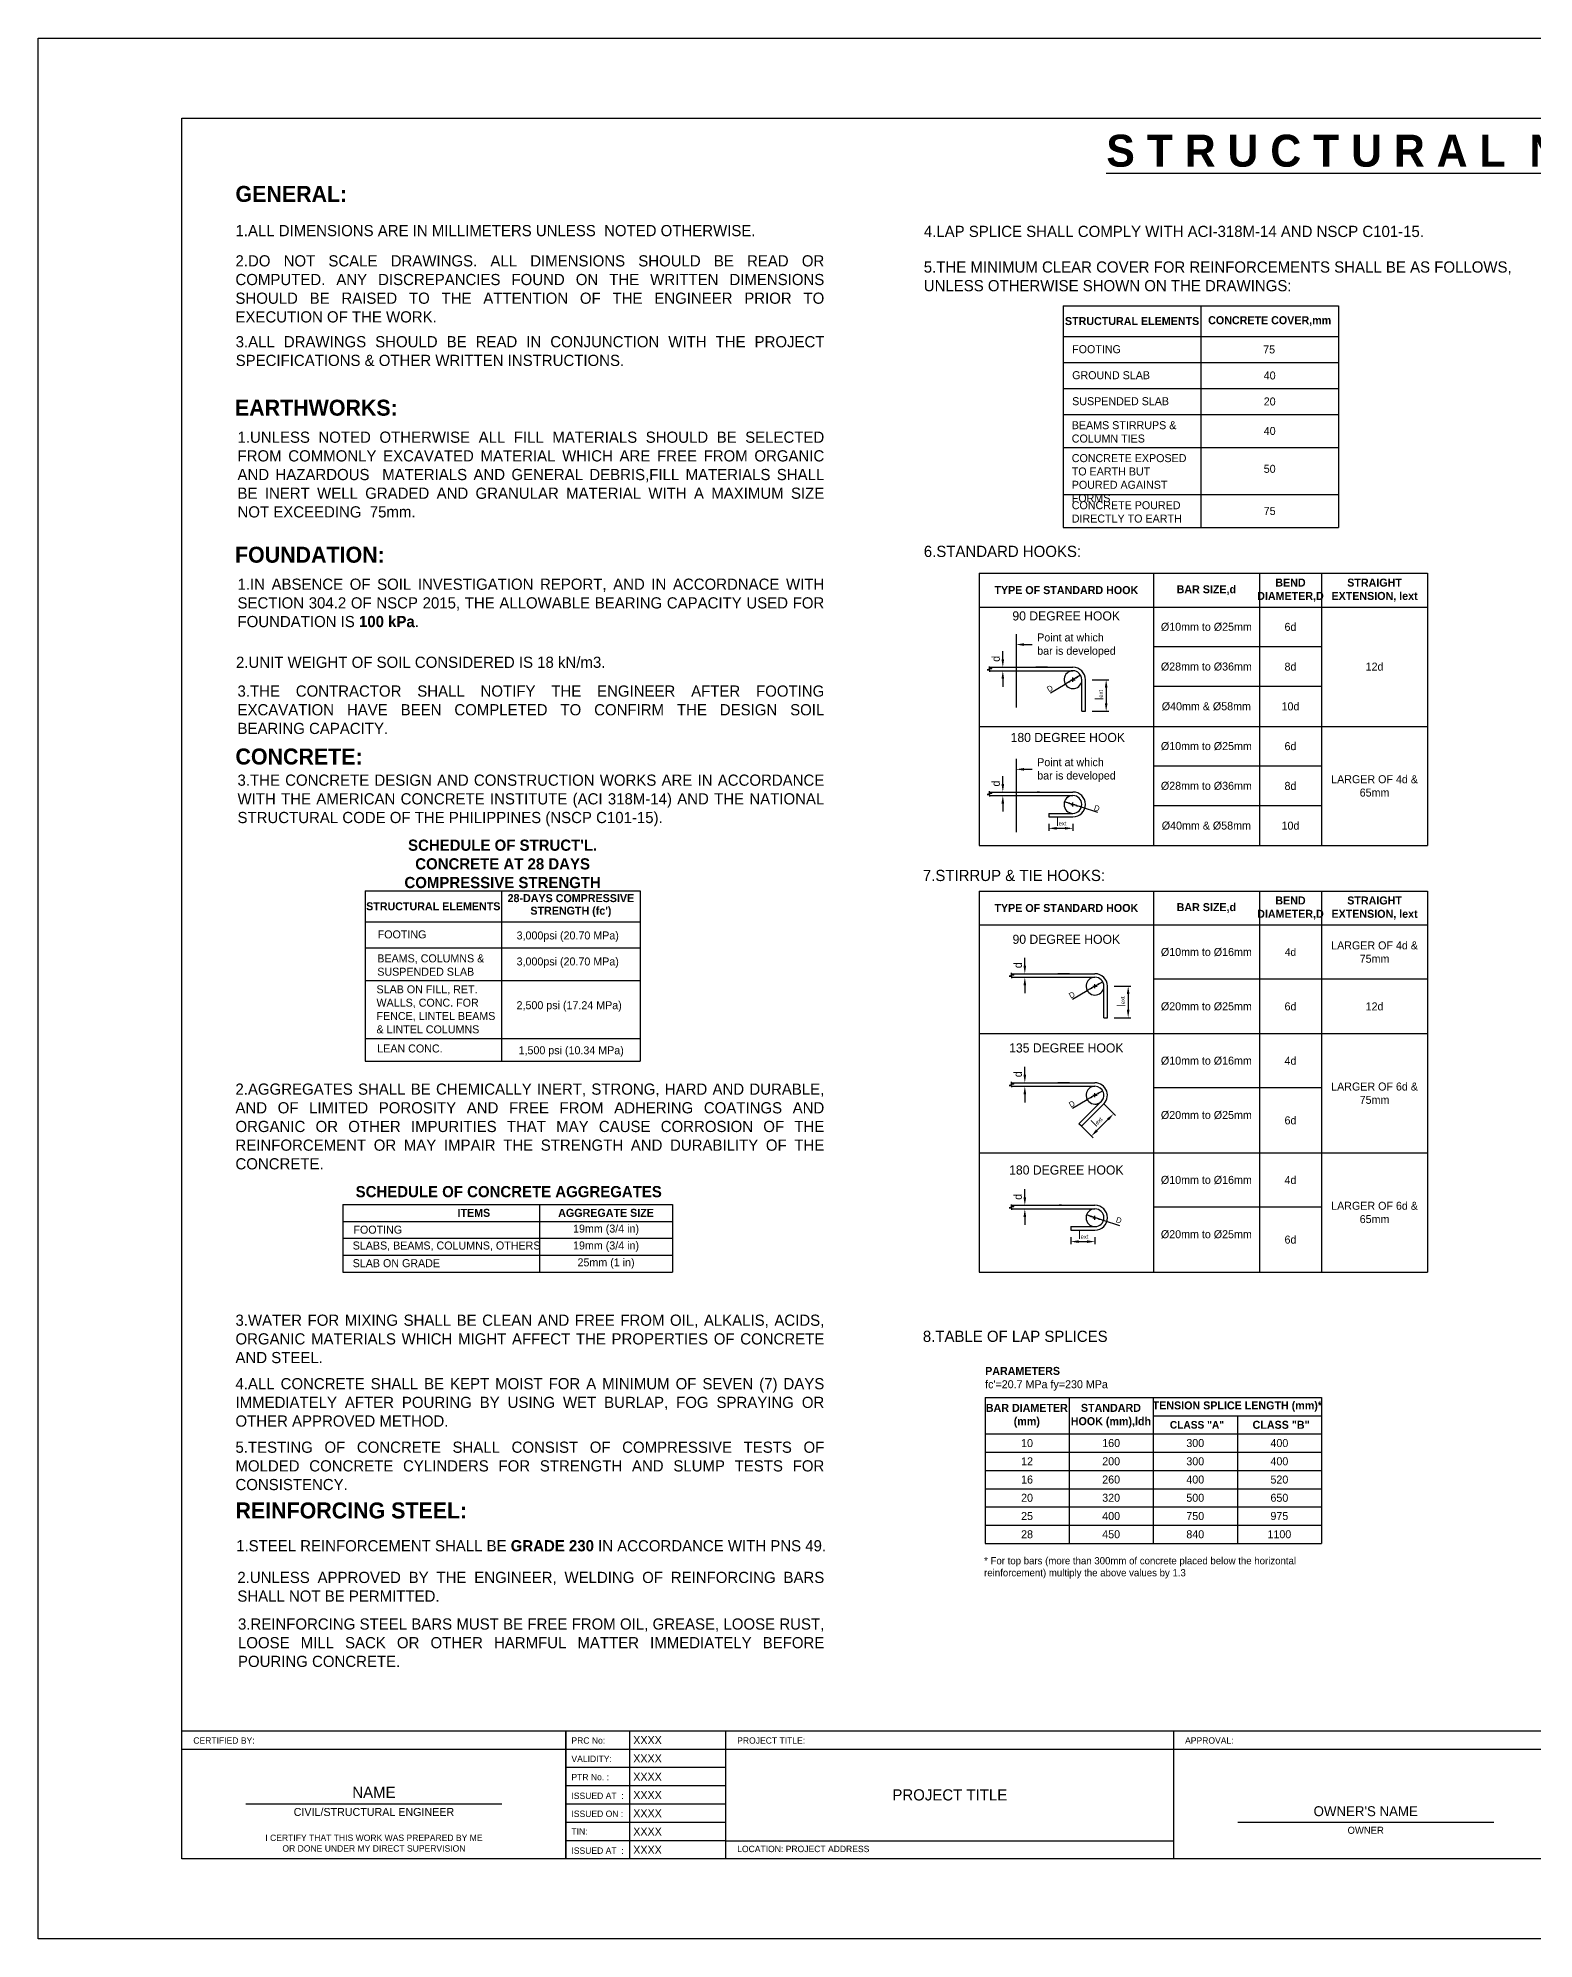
# Paper-space layout 'S1' of a CAD drawing. Header units: millimetres. Extents: x 0 to 841, y 0 to 594.
# Drawn here: x 0 to 468, y 0 to 594 of the extents above; entities that cross this region are included whole.
import ezdxf
from ezdxf.enums import TextEntityAlignment as Align

# ---------------------------------------------------------------- set-up
doc = ezdxf.new("R2010")
doc.units = ezdxf.units.MM
for name, color, linetype in [('G-ANNO-DIM', 106, 'Continuous'), ('G-ANNO-SYMBOLS', 7, 'Continuous'), ('G-ANNO-TEXT', 7, 'Continuous'), ('TB-BORDER THIN', 82, 'Continuous'), ('TB-BORDER THK', 152, 'Continuous'), ('TB-TEXT', 240, 'Continuous')]:
    doc.layers.add(name, color=color, linetype=linetype)
doc.styles.add('Century', font='GOTHIC.TTF')

# ---------------------------------------------------------------- blocks, each defined once
blk = doc.blocks.new('Project_Title')
at = {"layer": 'TB-TEXT', "insert": (70, 14.29), "char_height": 3.5, "width": 95.4462, "attachment_point": 5, "style": 'Century'}
blk.add_mtext('PROJECT TITLE', dxfattribs=at)
blk = doc.blocks.new('Project_Owner')
at = {"layer": 'TB-TEXT', "style": 'Century'}
blk.add_text("OWNER'S NAME", height=3.1012, dxfattribs=at).set_placement((60, 13.38), align=Align.CENTER)
blk = doc.blocks.new('Project_Address')
at = {"layer": 'TB-TEXT', "insert": (218.54, 28.12), "char_height": 2, "width": 134.8115, "attachment_point": 4, "style": 'Century'}
blk.add_mtext('LOCATION: PROJECT ADDRESS', dxfattribs=at)
blk = doc.blocks.new('Tblock_A1_Structl')
blk.add_lwpolyline([(841, 594), (841, 0), (0, 0), (0, 594)], close=True)
at = {"layer": 'TB-BORDER THIN'}
for p, q in [((45, 59.29), (816, 59.29)), ((215, 53.57), (165, 53.57)), ((215, 47.86), (165, 47.86)), ((145, 42.14), (65, 42.14)), ((215, 42.14), (165, 42.14)), ((215, 36.43), (165, 36.43)), ((455, 36.43), (375, 36.43)), ((215, 30.71), (165, 30.71)), ((215, 30.71), (355, 30.71))]:
    blk.add_line(p, q, dxfattribs=at)
at = {"layer": 'TB-BORDER THK'}
for p, q in [((45, 65), (816, 65)), ((165, 65), (165, 25)), ((165, 25), (165, 65)), ((185, 25), (185, 65)), ((215, 25), (215, 65)), ((355, 25), (355, 65))]:
    blk.add_line(p, q, dxfattribs=at)
blk.add_lwpolyline([(816, 569), (816, 25), (45, 25), (45, 569)], close=True, dxfattribs=at)
for name, p in [('Project_Title', (215, 30.71)), ('Project_Owner', (355, 25)), ('Project_Address', (0, 0))]:
    blk.add_blockref(name, p)
at = {"layer": 'TB-TEXT', "color": 7, "style": 'Century'}
blk.add_text('NAME', height=3.5, dxfattribs=at).set_placement((105, 44.09), align=Align.CENTER)
at = {"layer": 'TB-TEXT', "style": 'Century'}
for s, insert, char_height, width, attachment_point in [('CERTIFIED BY:', (48.54, 62), 2, 22.6493, 4), ('PRC No:', (166.73, 62), 2, 22.6493, 4), ('PROJECT TITLE:', (218.54, 62), 2, 22.6493, 4), ('APPROVAL:', (358.54, 62), 2, 22.6493, 4), ('VALIDITY:', (166.73, 56.29), 2, 22.6493, 4), ('PTR No. :', (166.73, 50.58), 2, 22.6493, 4), ('ISSUED AT  :', (166.73, 44.73), 2, 22.6493, 4), ('ISSUED ON :', (166.73, 39.11), 2, 22.6493, 4), ('TIN:', (166.73, 33.61), 2, 22.6493, 4), ('OWNER', (415, 33.95), 2.215, 70.8835, 5), ('ISSUED AT  :', (166.73, 27.59), 2, 22.6493, 4)]:
    blk.add_mtext(s, dxfattribs=dict(at, insert=insert, char_height=char_height, width=width, attachment_point=attachment_point))
at = {"layer": 'TB-TEXT', "color": 7, "style": 'Century'}
for s, insert, char_height, width, attachment_point in [('XXXX', (186.06, 62.14), 2.5, 28.9356, 4), ('XXXX', (186.06, 56.43), 2.5, 28.9356, 4), ('XXXX', (186.06, 50.71), 2.5, 28.9356, 4), ('XXXX', (186.06, 45), 2.5, 28.9356, 4), ('CIVIL/STRUCTURAL ENGINEER', (105, 39.67), 2.5, 70.8835, 5), ('XXXX', (186.06, 39.29), 2.5, 28.9356, 4), ('I CERTIFY THAT THIS WORK WAS PREPARED BY ME \\POR DONE UNDER MY DIRECT SUPERVISION', (105, 29.94), 2, 80, 5), ('XXXX', (186.06, 33.57), 2.5, 28.9356, 4), ('XXXX', (186.06, 27.86), 2.5, 28.9356, 4)]:
    blk.add_mtext(s, dxfattribs=dict(at, insert=insert, char_height=char_height, width=width, attachment_point=attachment_point))

psp = doc.layouts.new('S1')

# ---------------------------------------------------------------- linework, layer by layer
at = {"color": 6}
for p, q in [((320.47, 510.36), (406.48, 510.36)), ((320.47, 510.36), (320.47, 441.05)), ((363.47, 510.36), (363.47, 441.05)), ((406.48, 510.36), (406.48, 441.05)), ((320.47, 500.73), (406.48, 500.73)), ((320.47, 441.05), (406.48, 441.05)), ((102.21, 327.5), (188.22, 327.5)), ((102.21, 327.5), (102.21, 274.28)), ((144.89, 327.5), (144.89, 274.28)), ((188.22, 327.5), (188.22, 274.28)), ((102.21, 317.87), (188.22, 317.87)), ((102.21, 274.28), (188.22, 274.28)), ((95.24, 229.52), (198.37, 229.52)), ((95.24, 229.52), (95.24, 208.41)), ((156.73, 229.52), (156.73, 208.41)), ((198.37, 229.52), (198.37, 208.41)), ((95.24, 224.24), (198.37, 224.24)), ((95.24, 208.41), (198.37, 208.41)), ((296, 169.2), (401.16, 169.2)), ((296, 169.2), (296, 123.6)), ((322.29, 169.2), (322.29, 123.6)), ((348.58, 169.2), (348.58, 123.6)), ((401.16, 169.2), (401.16, 123.6)), ((348.58, 163.5), (401.16, 163.5)), ((374.87, 163.5), (374.87, 123.6)), ((296, 157.8), (401.16, 157.8)), ((296, 152.1), (401.16, 152.1)), ((296, 146.4), (401.16, 146.4)), ((296, 140.7), (401.16, 140.7)), ((296, 135), (401.16, 135)), ((296, 129.3), (401.16, 129.3)), ((296, 123.6), (401.16, 123.6))]:
    psp.add_line(p, q, dxfattribs=at)
for p, q in [((320.47, 492.6), (406.48, 492.6)), ((320.47, 484.48), (406.48, 484.48)), ((320.47, 476.36), (406.48, 476.36)), ((320.47, 466.06), (406.48, 466.06)), ((320.47, 451.34), (406.48, 451.34)), ((102.21, 309.74), (188.22, 309.74)), ((102.21, 299.45), (188.22, 299.45)), ((102.21, 281.4), (188.22, 281.4)), ((95.24, 218.97), (198.37, 218.97)), ((95.24, 213.69), (198.37, 213.69))]:
    psp.add_line(p, q)
at = {"layer": 'G-ANNO-DIM', "ltscale": 0.2}
for p, q in [((305.7, 407.77), (305.7, 384.81)), ((308.2, 404.48), (310.7, 404.48)), ((301.57, 399.88), (301.57, 402.38)), ((298.16, 397.02), (296.67, 396.58)), ((296.67, 396.58), (297.42, 396.58)), ((297.42, 397.02), (297.42, 397.63)), ((297.42, 397.38), (323.49, 397.38)), ((297.42, 397.02), (298.16, 397.02)), ((297.42, 396.58), (297.42, 395.97)), ((297.42, 396.27), (323.49, 396.27)), ((300.17, 397.38), (300.77, 397.38)), ((300.17, 396.27), (300.77, 396.27)), ((301.57, 393.77), (301.57, 391.27)), ((315.52, 397.38), (311.93, 397.38)), ((316.45, 389.44), (321.09, 392.11)), ((325.9, 394.88), (321.09, 392.11)), ((322.86, 393.5), (324.13, 393.5)), ((323.49, 392.86), (323.49, 394.13)), ((326.27, 383.64), (326.27, 393.5)), ((327.38, 383.64), (327.38, 393.5)), ((329.5, 393.5), (334.67, 393.5)), ((333.87, 391), (333.87, 386.14)), ((326.27, 383.64), (327.38, 383.64)), ((329.5, 383.64), (334.67, 383.64)), ((305.7, 368.78), (305.7, 345.82)), ((301.57, 360.9), (301.57, 363.4)), ((308.2, 365.49), (310.7, 365.49)), ((298.16, 358.05), (296.67, 357.61)), ((296.67, 357.61), (297.42, 357.61)), ((297.42, 358.05), (297.42, 358.67)), ((297.42, 358.4), (323.49, 358.4)), ((297.42, 358.05), (298.16, 358.05)), ((297.42, 357.61), (297.42, 357)), ((297.42, 357.28), (323.49, 357.28)), ((300.17, 358.4), (300.77, 358.4)), ((300.17, 357.28), (300.77, 357.28)), ((313.04, 358.4), (312.34, 358.4)), ((301.57, 354.78), (301.57, 352.28)), ((315.9, 351.73), (323.49, 351.73)), ((315.9, 351.73), (315.9, 350.62)), ((315.9, 350.62), (323.49, 350.62)), ((326.13, 353.65), (320.85, 355.37)), ((322.86, 354.51), (324.13, 354.51)), ((323.49, 353.87), (323.49, 355.15)), ((331.22, 351.98), (326.13, 353.65)), ((315.9, 348.5), (315.9, 346.25)), ((318.4, 347.05), (320.99, 347.05)), ((323.49, 348.5), (323.49, 346.25)), ((308.45, 304.12), (308.45, 306.62)), ((305.04, 301.25), (303.55, 300.81)), ((303.55, 300.81), (304.29, 300.81)), ((304.29, 301.25), (304.29, 301.86)), ((304.29, 301.62), (330.37, 301.62)), ((304.29, 301.25), (305.04, 301.25)), ((304.29, 300.81), (304.29, 300.2)), ((304.29, 300.51), (330.37, 300.51)), ((307.05, 301.62), (307.65, 301.62)), ((307.05, 300.51), (307.65, 300.51)), ((308.45, 298.01), (308.45, 295.51)), ((322.4, 301.62), (318.81, 301.62)), ((332.78, 299.11), (327.97, 296.35)), ((329.73, 297.73), (331.01, 297.73)), ((330.37, 297.09), (330.37, 298.37)), ((333.15, 287.87), (333.15, 297.73)), ((334.26, 287.87), (334.26, 297.73)), ((336.38, 297.73), (341.55, 297.73)), ((323.33, 293.68), (327.97, 296.35)), ((340.75, 295.23), (340.75, 290.37)), ((333.15, 287.87), (334.26, 287.87)), ((336.38, 287.87), (341.55, 287.87)), ((304.29, 267.18), (304.29, 267.79)), ((304.29, 267.54), (330.37, 267.54)), ((307.05, 267.54), (307.65, 267.54)), ((308.45, 270.04), (308.45, 272.54)), ((322.4, 267.54), (318.81, 267.54)), ((305.04, 267.18), (303.55, 266.74)), ((303.55, 266.74), (304.29, 266.74)), ((304.29, 267.18), (305.04, 267.18)), ((304.29, 266.74), (304.29, 266.12)), ((304.29, 266.43), (330.37, 266.43)), ((307.05, 266.43), (307.65, 266.43)), ((308.45, 263.93), (308.45, 261.43)), ((323.33, 259.6), (327.97, 262.27)), ((325.34, 254.74), (332.31, 261.71)), ((332.78, 265.04), (327.97, 262.27)), ((329.73, 263.65), (331.01, 263.65)), ((330.37, 263.02), (330.37, 264.29)), ((326.13, 253.95), (333.1, 260.92)), ((334.42, 256.07), (330.99, 252.63)), ((333.1, 260.92), (336.76, 257.27)), ((326.13, 253.95), (325.34, 254.74)), ((326.13, 253.95), (329.78, 250.3)), ((308.45, 231.75), (308.45, 234.25)), ((305.04, 228.88), (303.55, 228.45)), ((303.55, 228.45), (304.29, 228.45)), ((304.29, 228.88), (304.29, 229.5)), ((304.29, 229.25), (330.37, 229.25)), ((304.29, 228.88), (305.04, 228.88)), ((304.29, 228.45), (304.29, 227.83)), ((304.29, 228.14), (330.37, 228.14)), ((307.05, 229.25), (307.65, 229.25)), ((307.05, 228.14), (307.65, 228.14)), ((319.92, 229.25), (319.22, 229.25)), ((333.01, 224.5), (327.73, 226.23)), ((330.37, 224.73), (330.37, 226)), ((308.45, 225.64), (308.45, 223.14)), ((322.78, 222.59), (330.37, 222.59)), ((322.78, 222.59), (322.78, 221.48)), ((322.78, 221.48), (330.37, 221.48)), ((329.73, 225.36), (331.01, 225.36)), ((338.1, 222.84), (333.01, 224.5)), ((322.78, 219.35), (322.78, 217.11)), ((325.28, 217.91), (327.87, 217.91)), ((330.37, 219.35), (330.37, 217.11))]:
    psp.add_line(p, q, dxfattribs=at)
for centre, radius, start, end in [((323.49, 393.5), 2.78, 90, 341.88867), ((323.49, 393.5), 3.89, 0, 90), ((323.49, 393.5), 2.78, 0, 90), ((323.49, 354.51), 2.78, 90, 270), ((323.49, 354.51), 3.89, 270, 90), ((323.49, 354.51), 2.78, 270, 90), ((330.37, 297.73), 2.78, 90, 341.88867), ((330.37, 297.73), 3.89, 0, 90), ((330.37, 297.73), 2.78, 0, 90), ((330.37, 263.65), 3.89, 308.31042, 90), ((330.37, 263.65), 2.78, 90, 341.88867), ((330.37, 263.65), 2.78, 307.08093, 90), ((330.37, 225.36), 2.78, 90, 270), ((330.37, 225.36), 3.89, 270, 90), ((330.37, 225.36), 2.78, 270, 90)]:
    psp.add_arc(centre, radius, start, end, dxfattribs=at)
for points in [[(308.2, 404.89), (308.2, 404.06), (305.7, 404.48)], [(301.15, 399.88), (301.98, 399.88), (301.57, 397.38)], [(301.15, 393.77), (301.98, 393.77), (301.57, 396.27)], [(322.47, 393.25), (322.77, 392.74), (321.09, 392.11)], [(324.22, 394.25), (324.51, 393.74), (325.9, 394.88)], [(333.46, 391), (334.29, 391), (333.87, 393.5)], [(333.46, 386.14), (334.29, 386.14), (333.87, 383.64)], [(308.2, 365.91), (308.2, 365.07), (305.7, 365.49)], [(301.15, 360.9), (301.98, 360.9), (301.57, 358.4)], [(301.15, 354.78), (301.98, 354.78), (301.57, 357.28)], [(322.63, 355.1), (322.44, 354.54), (320.85, 355.37)], [(324.54, 354.48), (324.36, 353.92), (326.13, 353.65)], [(318.4, 347.47), (318.4, 346.64), (315.9, 347.05)], [(320.99, 347.47), (320.99, 346.64), (323.49, 347.05)], [(308.03, 304.12), (308.86, 304.12), (308.45, 301.62)], [(308.03, 298.01), (308.86, 298.01), (308.45, 300.51)], [(329.35, 297.48), (329.64, 296.97), (327.97, 296.35)], [(331.1, 298.49), (331.39, 297.98), (332.78, 299.11)], [(340.33, 295.23), (341.17, 295.23), (340.75, 297.73)], [(340.33, 290.37), (341.17, 290.37), (340.75, 287.87)], [(308.03, 270.04), (308.86, 270.04), (308.45, 267.54)], [(308.03, 263.93), (308.86, 263.93), (308.45, 266.43)], [(329.35, 263.41), (329.64, 262.9), (327.97, 262.27)], [(331.1, 264.41), (331.39, 263.9), (332.78, 265.04)], [(334.13, 256.36), (334.72, 255.77), (336.19, 257.84)], [(330.69, 252.93), (331.28, 252.34), (329.22, 250.86)], [(308.03, 231.75), (308.86, 231.75), (308.45, 229.25)], [(308.03, 225.64), (308.86, 225.64), (308.45, 228.14)], [(329.5, 225.96), (329.32, 225.4), (327.73, 226.23)], [(331.42, 225.33), (331.24, 224.77), (333.01, 224.5)], [(325.28, 218.33), (325.28, 217.49), (322.78, 217.91)], [(327.87, 218.33), (327.87, 217.49), (330.37, 217.91)]]:
    psp.add_solid(points, dxfattribs=at)
at = {"layer": 'G-ANNO-SYMBOLS', "color": 6}
for p, q in [((294.21, 426.74), (294.21, 341.66)), ((294.21, 426.74), (434.32, 426.74)), ((348.63, 426.74), (348.63, 341.66)), ((381.75, 426.74), (381.75, 341.66)), ((401.2, 426.74), (401.2, 341.66)), ((434.32, 426.74), (434.32, 341.66)), ((294.21, 416.19), (434.32, 416.19)), ((294.21, 378.92), (434.32, 378.92)), ((294.21, 341.66), (434.32, 341.66)), ((294.21, 327.42), (294.21, 208.38)), ((294.21, 327.42), (434.32, 327.42)), ((348.63, 327.42), (348.63, 208.38)), ((381.75, 327.42), (381.75, 208.38)), ((401.2, 327.42), (401.2, 208.38)), ((434.32, 327.42), (434.32, 208.38)), ((294.21, 316.86), (434.32, 316.86)), ((294.21, 282.9), (434.32, 282.9)), ((294.21, 245.64), (434.32, 245.64)), ((294.21, 208.38), (434.32, 208.38))]:
    psp.add_line(p, q, dxfattribs=at)
at = {"layer": 'G-ANNO-SYMBOLS'}
for p, q in [((401.2, 403.77), (348.63, 403.77)), ((401.2, 391.35), (348.63, 391.35)), ((401.2, 366.5), (348.63, 366.5)), ((401.2, 354.08), (348.63, 354.08)), ((434.32, 299.88), (348.63, 299.88)), ((401.2, 265.92), (348.63, 265.92)), ((401.2, 228.66), (348.63, 228.66))]:
    psp.add_line(p, q, dxfattribs=at)

# ---------------------------------------------------------------- block references
psp.add_blockref('Tblock_A1_Structl', (0, 0))

# ---------------------------------------------------------------- texts
at = {"style": 'Century'}
for s, insert, char_height, width, attachment_point in [('{\\fCentury Gothic|b1|i0|c0|p34;\\LS T R U C T U R A L  N O T E S}', (430.5, 558.72), 10, 771, 5), ('{\\fCentury Gothic|b1|i0|c0|p34;GENERAL:}', (61.73, 547.79), 5, 87.1864, 1), ('FOOTING', (323.24, 498.02), 2.5, 38.7217, 1), ('75', (384.81, 496.67), 2.5, 43.3301, 5), ('GROUND SLAB', (323.24, 489.89), 2.5, 38.7217, 1), ('40', (384.98, 488.54), 2.5, 43.3301, 5), ('SUSPENDED SLAB', (323.24, 481.77), 2.5, 38.7217, 1), ('20', (384.98, 480.42), 2.5, 43.3301, 5), ('{\\fCentury Gothic|b1|i0|c0|p34;EARTHWORKS:}', (61.56, 480.99), 5, 87.1864, 1), ('BEAMS STIRRUPS & COLUMN TIES', (323.12, 474.27), 2.5, 38.7217, 1), ('40', (384.98, 471.21), 2.5, 43.3301, 5), ('CONCRETE EXPOSED TO EARTH BUT POURED AGAINST FORMS', (323.12, 463.98), 2.5, 38.7217, 1), ('50', (384.98, 459.37), 2.5, 43.3301, 5), ('CONCRETE POURED DIRECTLY TO EARTH', (323.12, 449.26), 2.5, 38.7217, 1), ('75', (384.98, 446.2), 2.5, 43.3301, 5), ('{\\fCentury Gothic|b1|i0|c0|p34;FOUNDATION:}', (61.58, 435.05), 5, 87.1864, 1), ('{\\fCentury Gothic|b1|i0|c0|p34;TYPE OF STANDARD HOOK}', (321.42, 421.47), 2.5, 54.4189, 5), ('{\\fCentury Gothic|b1|i0|c0|p34;BAR SIZE,d}', (365.19, 421.47), 2.5, 33.1219, 5), ('{\\fCentury Gothic|b1|i0|c0|p34;BEND DIAMETER,D}', (391.48, 421.47), 2.5, 19.4454, 5), ('{\\fCentury Gothic|b1|i0|c0|p34;STRAIGHT EXTENSION, lext}', (417.76, 421.47), 2.5, 33.1219, 5), ('90 DEGREE HOOK', (321.38, 413.41), 2.8463, 63.0853, 5), ('%%C10mm to %%C25mm', (365.19, 409.98), 2.5, 33.1219, 5), ('6d', (391.48, 409.98), 2.5, 19.4454, 5), ('%%C28mm to %%C36mm', (365.19, 397.56), 2.5, 33.1219, 5), ('8d', (391.48, 397.56), 2.5, 19.4454, 5), ('12d', (417.76, 397.56), 2.5, 33.1219, 5), ('%%C40mm & %%C58mm', (365.19, 385.14), 2.5, 33.1219, 5), ('10d', (391.48, 385.14), 2.5, 19.4454, 5), ('180 DEGREE HOOK', (321.88, 375.42), 2.8463, 63.0853, 5), ('{\\fCentury Gothic|b1|i0|c0|p34;CONCRETE:}', (61.72, 371.99), 5, 87.1864, 1), ('%%C10mm to %%C25mm', (365.19, 372.71), 2.5, 33.1219, 5), ('6d', (391.48, 372.71), 2.5, 19.4454, 5), ('\\A1;LARGER OF 4d & 65mm', (417.76, 360.29), 2.5, 33.1219, 5), ('%%C28mm to %%C36mm', (365.19, 360.29), 2.5, 33.1219, 5), ('8d', (391.48, 360.29), 2.5, 19.4454, 5), ('%%C40mm & %%C58mm', (365.19, 347.87), 2.5, 33.1219, 5), ('10d', (391.48, 347.87), 2.5, 19.4454, 5), ("\\pxqc;{\\fCentury Gothic|b1|i0|c0|p34;SCHEDULE OF STRUCT'L. CONCRETE AT 28 DAYS COMPRESSIVE STRENGTH}", (145.22, 335.92), 3.5, 86.0107, 5), ('{\\fCentury Gothic|b1|i0|c0|p34;TYPE OF STANDARD HOOK}', (321.42, 322.14), 2.5, 54.4189, 5), ('{\\fCentury Gothic|b1|i0|c0|p34;BAR SIZE,d}', (365.19, 322.14), 2.5, 33.1219, 5), ('{\\fCentury Gothic|b1|i0|c0|p34;BEND DIAMETER,D}', (391.48, 322.14), 2.5, 19.4454, 5), ('{\\fCentury Gothic|b1|i0|c0|p34;STRAIGHT EXTENSION, lext}', (417.76, 322.14), 2.5, 33.1219, 5), ('FOOTING', (106.17, 315.16), 2.5, 14.9092, 1), ('{\\C6;3,000psi (20.70 MPa)}', (149.59, 314.83), 2.5, 38.6279, 1), ('90 DEGREE HOOK', (321.42, 312.35), 2.8463, 54.4189, 5), ('%%C10mm to %%C16mm', (365.19, 308.37), 2.5, 33.1219, 5), ('4d', (391.48, 308.37), 2.375, 19.4454, 5), ('\\A1;LARGER OF 4d & 75mm', (417.76, 308.37), 2.5, 33.1219, 5), ('BEAMS, COLUMNS & SUSPENDED SLAB', (106.05, 307.66), 2.5, 38.8441, 1), ('{\\C6;3,000psi (20.70 MPa)}', (149.59, 306.7), 2.5, 38.6279, 1), ('SLAB ON FILL, RET.  WALLS, CONC. FOR FENCE, LINTEL BEAMS \\P& LINTEL COLUMNS', (105.8, 297.99), 2.5, 39.096, 1), ('2,500 psi (17.24 MPa)', (149.58, 293.03), 2.5, 38.6279, 1), ('%%C20mm to %%C25mm', (365.19, 291.39), 2.5, 33.1219, 5), ('6d', (391.48, 291.39), 2.5, 19.4454, 5), ('12d', (417.76, 291.39), 2.5, 33.1219, 5), ('LEAN CONC.', (106.04, 278.24), 2.5, 38.8506, 4), ('135 DEGREE HOOK', (321.42, 278.41), 2.8463, 54.4189, 5), ('1,500 psi (10.34 MPa)', (150.21, 278.95), 2.5, 38.6279, 1), ('%%C10mm to %%C16mm', (365.19, 274.41), 2.5, 33.1219, 5), ('4d', (391.48, 274.41), 2.5, 19.4454, 5), ('\\A1;LARGER OF 6d & 75mm', (417.76, 264.27), 2.5, 33.1219, 5), ('%%C20mm to %%C25mm', (365.19, 257.43), 2.5, 33.1219, 5), ('6d', (391.48, 255.78), 2.5, 19.4454, 5), ('180 DEGREE HOOK', (321.42, 240.27), 2.8463, 54.4189, 5), ('%%C10mm to %%C16mm', (365.19, 237.15), 2.5, 33.1219, 5), ('4d', (391.48, 237.15), 2.5, 19.4454, 5), ('{\\fCentury Gothic|b1|i0|c0|p34;SCHEDULE OF CONCRETE AGGREGATES}', (147.13, 233.5), 3.5, 123.6314, 5), ('{\\fCentury Gothic|b1|i0|c0|p34;ITEMS}', (136.23, 226.88), 2.5, 81.985, 5), ('{\\fCentury Gothic|b1|i0|c0|p34;AGGREGATE SIZE}', (177.55, 226.88), 2.5, 41.6464, 5), ('\\A1;LARGER OF 6d & 65mm', (417.76, 227.01), 2.5, 33.1219, 5), ('FOOTING', (98.59, 222.89), 2.5, 77.1301, 1), ('19mm (3/4 in)', (177.55, 221.6), 2.5, 41.6464, 5), ('%%C20mm to %%C25mm', (365.19, 220.17), 2.5, 33.1219, 5), ('6d', (391.48, 218.52), 2.5, 19.4454, 5), ('SLABS, BEAMS, COLUMNS, OTHERS', (98.35, 217.94), 2.5, 77.1301, 1), ('19mm (3/4 in)', (177.55, 216.33), 2.5, 41.6464, 5), ('SLAB ON GRADE', (98.35, 212.42), 2.5, 77.1301, 1), ('25mm (1 in)', (177.55, 211.05), 2.5, 41.6464, 5), ("\\pxql;{\\fCentury Gothic|b1|i0|c0|p34;PARAMETERS\\P\\fCentury Gothic|b0|i0|c0|p34;\\C6;fc'=20.7 MPa fy=230 MPa}", (320.47, 175.05), 2.5, 48.8595, 5), ('{\\fCentury Gothic|b1|i0|c0|p34;BAR DIAMETER\\P(mm)}', (309.07, 163.5), 2.5, 26.4356, 5), ('{\\fCentury Gothic|b1|i0|c0|p34;STANDARD HOOK (mm),ldh}', (335.36, 163.5), 2.5, 26.4356, 5), ('{\\fCentury Gothic|b1|i0|c0|p34;TENSION SPLICE LENGTH (mm)*}', (374.87, 166.35), 2.5, 52.5818, 5), ('{\\fCentury Gothic|b1|i0|c0|p34;CLASS "A"}', (362.26, 160.65), 2.3748, 27.3716, 5), ('{\\fCentury Gothic|b1|i0|c0|p34;CLASS "B"}', (388.56, 160.65), 2.5, 27.3716, 5), ('10', (309.14, 154.95), 2.5, 26.2909, 5), ('160', (335.43, 154.95), 2.5, 26.2909, 5), ('300', (361.72, 154.95), 2.5, 26.2909, 5), ('400', (388.01, 154.95), 2.5, 26.2909, 5), ('12', (309.14, 149.25), 2.5, 26.2909, 5), ('200', (335.43, 149.25), 2.5, 26.2909, 5), ('300', (361.72, 149.25), 2.5, 26.2909, 5), ('400', (388.01, 149.25), 2.5, 26.2909, 5), ('16', (309.14, 143.55), 2.5, 26.2909, 5), ('260', (335.43, 143.55), 2.5, 26.2909, 5), ('400', (361.72, 143.55), 2.5, 26.2909, 5), ('520', (388.01, 143.55), 2.5, 26.2909, 5), ('20', (309.14, 137.85), 2.5, 26.2909, 5), ('320', (335.43, 137.85), 2.5, 26.2909, 5), ('500', (361.72, 137.85), 2.5, 26.2909, 5), ('650', (388.01, 137.85), 2.5, 26.2909, 5), ('{\\fCentury Gothic|b1|i0|c0|p34;REINFORCING STEEL:}', (61.72, 136.41), 5, 87.1864, 1), ('25', (309.14, 132.15), 2.5, 26.2909, 5), ('400', (335.43, 132.15), 2.5, 26.2909, 5), ('750', (361.72, 132.15), 2.5, 26.2909, 5), ('975', (388.01, 132.15), 2.5, 26.2909, 5), ('28', (309.14, 126.45), 2.5, 26.2909, 5), ('450', (335.43, 126.45), 2.5, 26.2909, 5), ('840', (361.72, 126.45), 2.5, 26.2909, 5), ('1100', (388.01, 126.45), 2.5, 26.2909, 5)]:
    psp.add_mtext(s, dxfattribs=dict(at, insert=insert, char_height=char_height, width=width, attachment_point=attachment_point))
at = {"char_height": 2.5, "attachment_point": 5, "line_spacing_factor": 0.941432, "style": 'Century'}
for s, insert, width in [('{\\fCentury Gothic|b1|i0|c0|p34;STRUCTURAL ELEMENTS}', (341.97, 505.54), 43.0054), ('{\\fCentury Gothic|b1|i0|c0|p34;CONCRETE COVER,mm}', (384.98, 505.54), 43.0054), ('{\\fCentury Gothic|b1|i0|c0|p34;STRUCTURAL ELEMENTS}', (123.55, 322.68), 42.6807), ("{\\fCentury Gothic|b1|i0|c0|p34;28-DAYS COMPRESSIVE STRENGTH (fc')}", (166.56, 322.9), 43.3301)]:
    psp.add_mtext(s, dxfattribs=dict(at, insert=insert, width=width))
at = {"color": 10, "insert": (348.44, 115.98), "char_height": 2.25, "width": 105.4341, "attachment_point": 5, "style": 'Century'}
psp.add_mtext('\\pxql;* For top bars (more than 300mm of concrete placed below the horizontal reinforcement) multiply the above values by 1.3', dxfattribs=at)
at = {"layer": 'G-ANNO-DIM', "style": 'Century'}
for rotation, p in [(29.91024, (315.98, 389.55)), (341.88867, (329.88, 352.77)), (29.91024, (322.86, 293.79)), (29.91024, (322.86, 259.71)), (341.88867, (336.76, 224.03))]:
    psp.add_text('D', height=1.77, rotation=rotation, dxfattribs=at).set_placement(p)
at = {"layer": 'G-ANNO-DIM', "ltscale": 0.2, "char_height": 2.5, "width": 36.0415, "attachment_point": 5, "style": 'Century'}
for insert in [(330.34, 404.24), (330.34, 365.26)]:
    psp.add_mtext('\\A1;\\pxql;Point at which\\Pbar is developed', dxfattribs=dict(at, insert=insert))
at = {"layer": 'G-ANNO-DIM', "ltscale": 0.2, "attachment_point": 5, "style": 'Century'}
for s, insert, char_height, rotation in [('\\A1;d', (299.4, 400.03), 2.5, 90), ('\\A1;l', (331.7, 387.51), 2.5, 90), ('\\A1;ext', (332.18, 389.09), 1.304, 90), ('\\A1;d', (299.4, 361.05), 2.5, 90), ('\\A1;d', (306.28, 304.27), 2.5, 90), ('\\A1;l', (338.58, 291.74), 2.5, 90), ('\\A1;ext', (339.06, 293.32), 1.304, 90), ('\\A1;d', (306.28, 270.19), 2.5, 90), ('\\A1;l', (330.1, 254.82), 2.5, 45), ('\\A1;ext', (331.56, 255.6), 1.304, 45), ('\\A1;d', (306.28, 231.9), 2.5, 90)]:
    psp.add_mtext(s, dxfattribs=dict(at, insert=insert, char_height=char_height, rotation=rotation))
for s, insert, char_height in [('\\A1;l', (318.63, 349.07), 2.5), ('\\A1;ext', (320.22, 348.6), 1.304), ('\\A1;l', (325.51, 219.93), 2.5), ('\\A1;ext', (327.1, 219.45), 1.304)]:
    psp.add_mtext(s, dxfattribs=dict(at, insert=insert, char_height=char_height))
at = {"layer": 'G-ANNO-TEXT', "color": 7, "char_height": 3.5, "attachment_point": 1, "style": 'Century'}
for s, insert, width in [('\\pxqj;1.ALL DIMENSIONS ARE IN MILLIMETERS UNLESS  NOTED OTHERWISE.', (61.72, 535.57), 173.4952), ('\\pxqj;4.LAP SPLICE SHALL COMPLY WITH ACI-318M-14 AND NSCP C101-15.', (276.88, 535.32), 183.1784), ('\\pxqj;2.DO NOT SCALE DRAWINGS. ALL DIMENSIONS SHOULD BE READ OR COMPUTED. ANY DISCREPANCIES FOUND ON THE WRITTEN DIMENSIONS SHOULD BE RAISED TO THE ATTENTION OF THE ENGINEER PRIOR TO EXECUTION OF THE WORK.', (61.72, 526.12), 183.4952), ('\\pxqj;5.THE MINIMUM CLEAR COVER FOR REINFORCEMENTS SHALL BE AS FOLLOWS, UNLESS OTHERWISE SHOWN ON THE DRAWINGS:', (276.87, 524.2), 183.1877), ('\\pxqj;3.ALL DRAWINGS SHOULD BE READ IN CONJUNCTION WITH THE PROJECT SPECIFICATIONS & OTHER WRITTEN INSTRUCTIONS. ', (61.78, 500.85), 183.4952), ('\\pxqj;1.UNLESS NOTED OTHERWISE ALL FILL MATERIALS SHOULD BE SELECTED FROM COMMONLY EXCAVATED MATERIAL WHICH ARE FREE FROM ORGANIC AND HAZARDOUS  MATERIALS AND GENERAL DEBRIS,FILL MATERIALS SHALL BE INERT WELL GRADED AND GRANULAR MATERIAL WITH A MAXIMUM SIZE NOT EXCEEDING  75mm.', (62.36, 471.02), 182.8517), ('\\pxi-3,l3,t3;6.STANDARD HOOKS:', (276.88, 435.34), 183.1877), ('\\pxqj;1.IN ABSENCE OF SOIL INVESTIGATION REPORT, AND IN ACCORDNACE WITH SECTION 304.2 OF NSCP 2015, THE ALLOWABLE BEARING CAPACITY USED FOR FOUNDATION IS {\\fCentury Gothic|b1|i0|c0|p34;\\C6;100 kPa}.', (62.36, 425.08), 182.8517), ('\\pxqj;3.THE CONTRACTOR SHALL NOTIFY THE ENGINEER AFTER FOOTING EXCAVATION HAVE BEEN COMPLETED TO CONFIRM THE DESIGN SOIL BEARING CAPACITY.', (62.36, 391.69), 182.8517), ('\\pxqj;3.THE CONCRETE DESIGN AND CONSTRUCTION WORKS ARE IN ACCORDANCE WITH THE AMERICAN CONCRETE INSTITUTE (ACI 318M-14) AND THE NATIONAL STRUCTURAL CODE OF THE PHILIPPINES (NSCP C101-15).', (62.36, 363.85), 182.8517), ('\\pxi-3,l3,t3;7.STIRRUP & TIE HOOKS:', (276.58, 334.08), 183.1877), ('\\pxqj;2.AGGREGATES SHALL BE CHEMICALLY INERT, STRONG, HARD AND DURABLE, AND OF LIMITED POROSITY AND FREE FROM ADHERING COATINGS AND ORGANIC OR OTHER IMPURITIES THAT MAY CAUSE CORROSION OF THE REINFORCEMENT OR MAY IMPAIR THE STRENGTH AND DURABILITY OF THE CONCRETE.', (61.72, 267.31), 183.4952), ('\\pxqj;3.WATER FOR MIXING SHALL BE CLEAN AND FREE FROM OIL, ALKALIS, ACIDS, ORGANIC MATERIALS WHICH MIGHT AFFECT THE PROPERTIES OF CONCRETE AND STEEL.', (61.72, 195.1), 183.4952), ('\\pxi-3,l3,t3;8.TABLE OF LAP SPLICES', (276.58, 190.07), 183.1877), ('\\pxqj;4.ALL CONCRETE SHALL BE KEPT MOIST FOR A MINIMUM OF SEVEN (7) DAYS IMMEDIATELY AFTER POURING BY USING WET BURLAP, FOG SPRAYING OR OTHER APPROVED METHOD.', (61.72, 175.26), 183.4952), ('\\pxqj;5.TESTING OF CONCRETE SHALL CONSIST OF COMPRESSIVE TESTS OF MOLDED CONCRETE CYLINDERS FOR STRENGTH AND SLUMP TESTS FOR CONSISTENCY.', (61.72, 155.42), 183.4952), ('\\pxqj;1.STEEL REINFORCEMENT SHALL BE {\\fCentury Gothic|b1|i0|c0|p34;\\C6;GRADE 230} IN ACCORDANCE WITH PNS 49.', (61.93, 124.62), 183.4952), ('\\pxqj;2.UNLESS APPROVED BY THE ENGINEER, WELDING OF REINFORCING BARS SHALL NOT BE PERMITTED.', (62.31, 114.73), 182.904), ('\\pxqj;3.REINFORCING STEEL BARS MUST BE FREE FROM OIL, GREASE, LOOSE RUST, LOOSE MILL SACK OR OTHER HARMFUL MATTER IMMEDIATELY BEFORE POURING CONCRETE.', (62.51, 100.17), 182.7053)]:
    psp.add_mtext(s, dxfattribs=dict(at, insert=insert, width=width))
at = {"layer": 'G-ANNO-TEXT', "color": 3, "insert": (61.89, 400.69), "char_height": 3.5, "width": 183.3254, "attachment_point": 1, "style": 'Century'}
psp.add_mtext('\\pxi-3,l3,t3;2.UNIT WEIGHT OF SOIL CONSIDERED IS 18 kN/m3.', dxfattribs=at)

doc.saveas('drawing.dxf')
